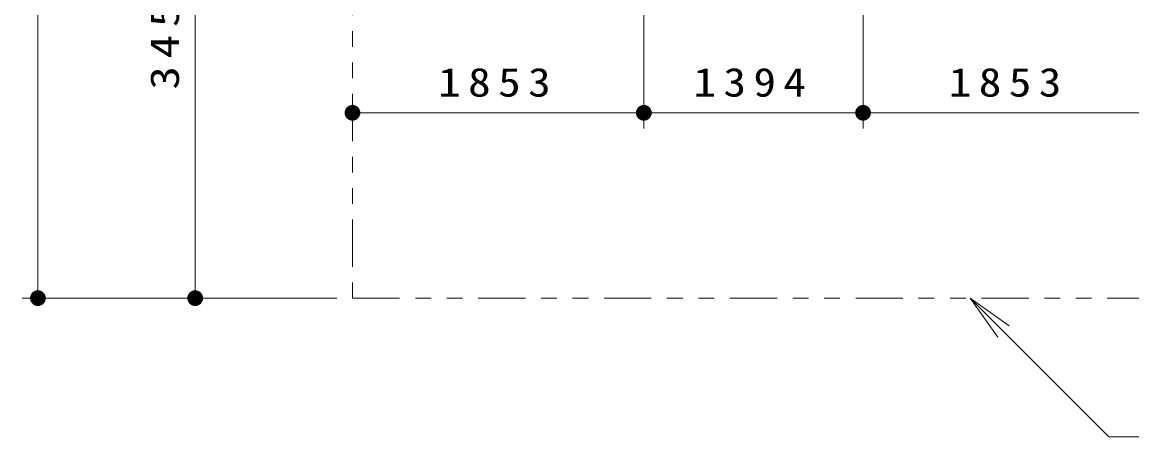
# Model space of a CAD drawing. Units: millimetres on the paper, with parts at other scales. Extents: x -385 to 0, y 0 to 267.
# Drawn here: x -109.5 to -39, y 130.5 to 156.9 of the extents above; entities that cross this region are included whole.
import ezdxf

# ---------------------------------------------------------------- set-up
doc = ezdxf.new("R2010")
doc.units = ezdxf.units.MM
doc.linetypes.add('USER3', pattern=[8, 3, -1, 1, -1, 1, -1])
doc.layers.add('LY_1', color=131, linetype='Continuous', lineweight=13)
doc.styles.add('ＭＳ ゴシック', font='')
doc.styles.get('ＭＳ ゴシック').set_extended_font_data('MS Gothic')

# ---------------------------------------------------------------- blocks, each defined once
blk = doc.blocks.new('filled_dot')
at = {"color": 0, "linetype": 'Continuous', "lineweight": -2, "const_width": 1.25}
blk.add_lwpolyline([(-0.625, 0, 1), (0.625, 0, 1)], format="xyb", close=True, dxfattribs=at)

msp = doc.modelspace()

# ---------------------------------------------------------------- linework, layer by layer
at = {"layer": 'LY_1', "color": 7}
for p, q in [((-108.527, 139.339), (-108.527, 208.339)), ((-98.527, 139.339), (-98.527, 173.839)), ((-69.998, 161.809), (-69.998, 150.135)), ((-56.056, 161.809), (-56.056, 150.135)), ((-69.998, 151.135), (-88.527, 151.135)), ((-69.998, 151.135), (-56.056, 151.135)), ((-37.527, 151.135), (-56.056, 151.135)), ((-99.527, 139.339), (-109.527, 139.339)), ((-89.527, 139.339), (-99.527, 139.339)), ((-47.482, 136.864), (-49.25, 139.339)), ((-49.25, 139.339), (-46.775, 137.571)), ((-49.25, 139.339), (-47.129, 137.218))]:
    msp.add_line(p, q, dxfattribs=at)
at = {"layer": 'LY_1', "color": 7, "linetype": 'USER3'}
for p in [(-88.527, 208.339), (-37.527, 139.339)]:
    msp.add_line(p, (-88.527, 139.339), dxfattribs=at)
at = {"layer": 'LY_1', "color": 7}
msp.add_lwpolyline([(-49.25, 139.339), (-40.424, 130.513), (-17.065, 130.513)], dxfattribs=at)

# ---------------------------------------------------------------- block references
at = {"layer": 'LY_1', "color": 7, "xscale": 0.4, "yscale": 0.4}
for p in [(-88.527, 151.135), (-69.998, 151.135), (-56.056, 151.135)]:
    msp.add_blockref('filled_dot', p, dxfattribs=at)
for p, rotation in [((-69.998, 151.135), 180), ((-56.056, 151.135), 180), ((-108.527, 139.339), 90), ((-98.527, 139.339), 90)]:
    msp.add_blockref('filled_dot', p, dxfattribs=dict(at, rotation=rotation))

# ---------------------------------------------------------------- texts
at = {"layer": 'LY_1', "color": 7, "insert": (-99.527, 156.589), "char_height": 1.833, "attachment_point": 8, "rotation": 90, "style": 'ＭＳ ゴシック'}
msp.add_mtext('\\T1.33;\\W1.2;3450', dxfattribs=at)
at = {"layer": 'LY_1', "color": 7, "char_height": 1.833, "attachment_point": 8, "style": 'ＭＳ ゴシック'}
for s, insert in [('\\T1.33;\\W1.15;1853', (-79.263, 152.135)), ('\\T1.33;\\W1.15;1394', (-63.027, 152.135)), ('\\T1.33;\\W1.15;1853', (-46.792, 152.135))]:
    msp.add_mtext(s, dxfattribs=dict(at, insert=insert))

doc.saveas('drawing.dxf')
